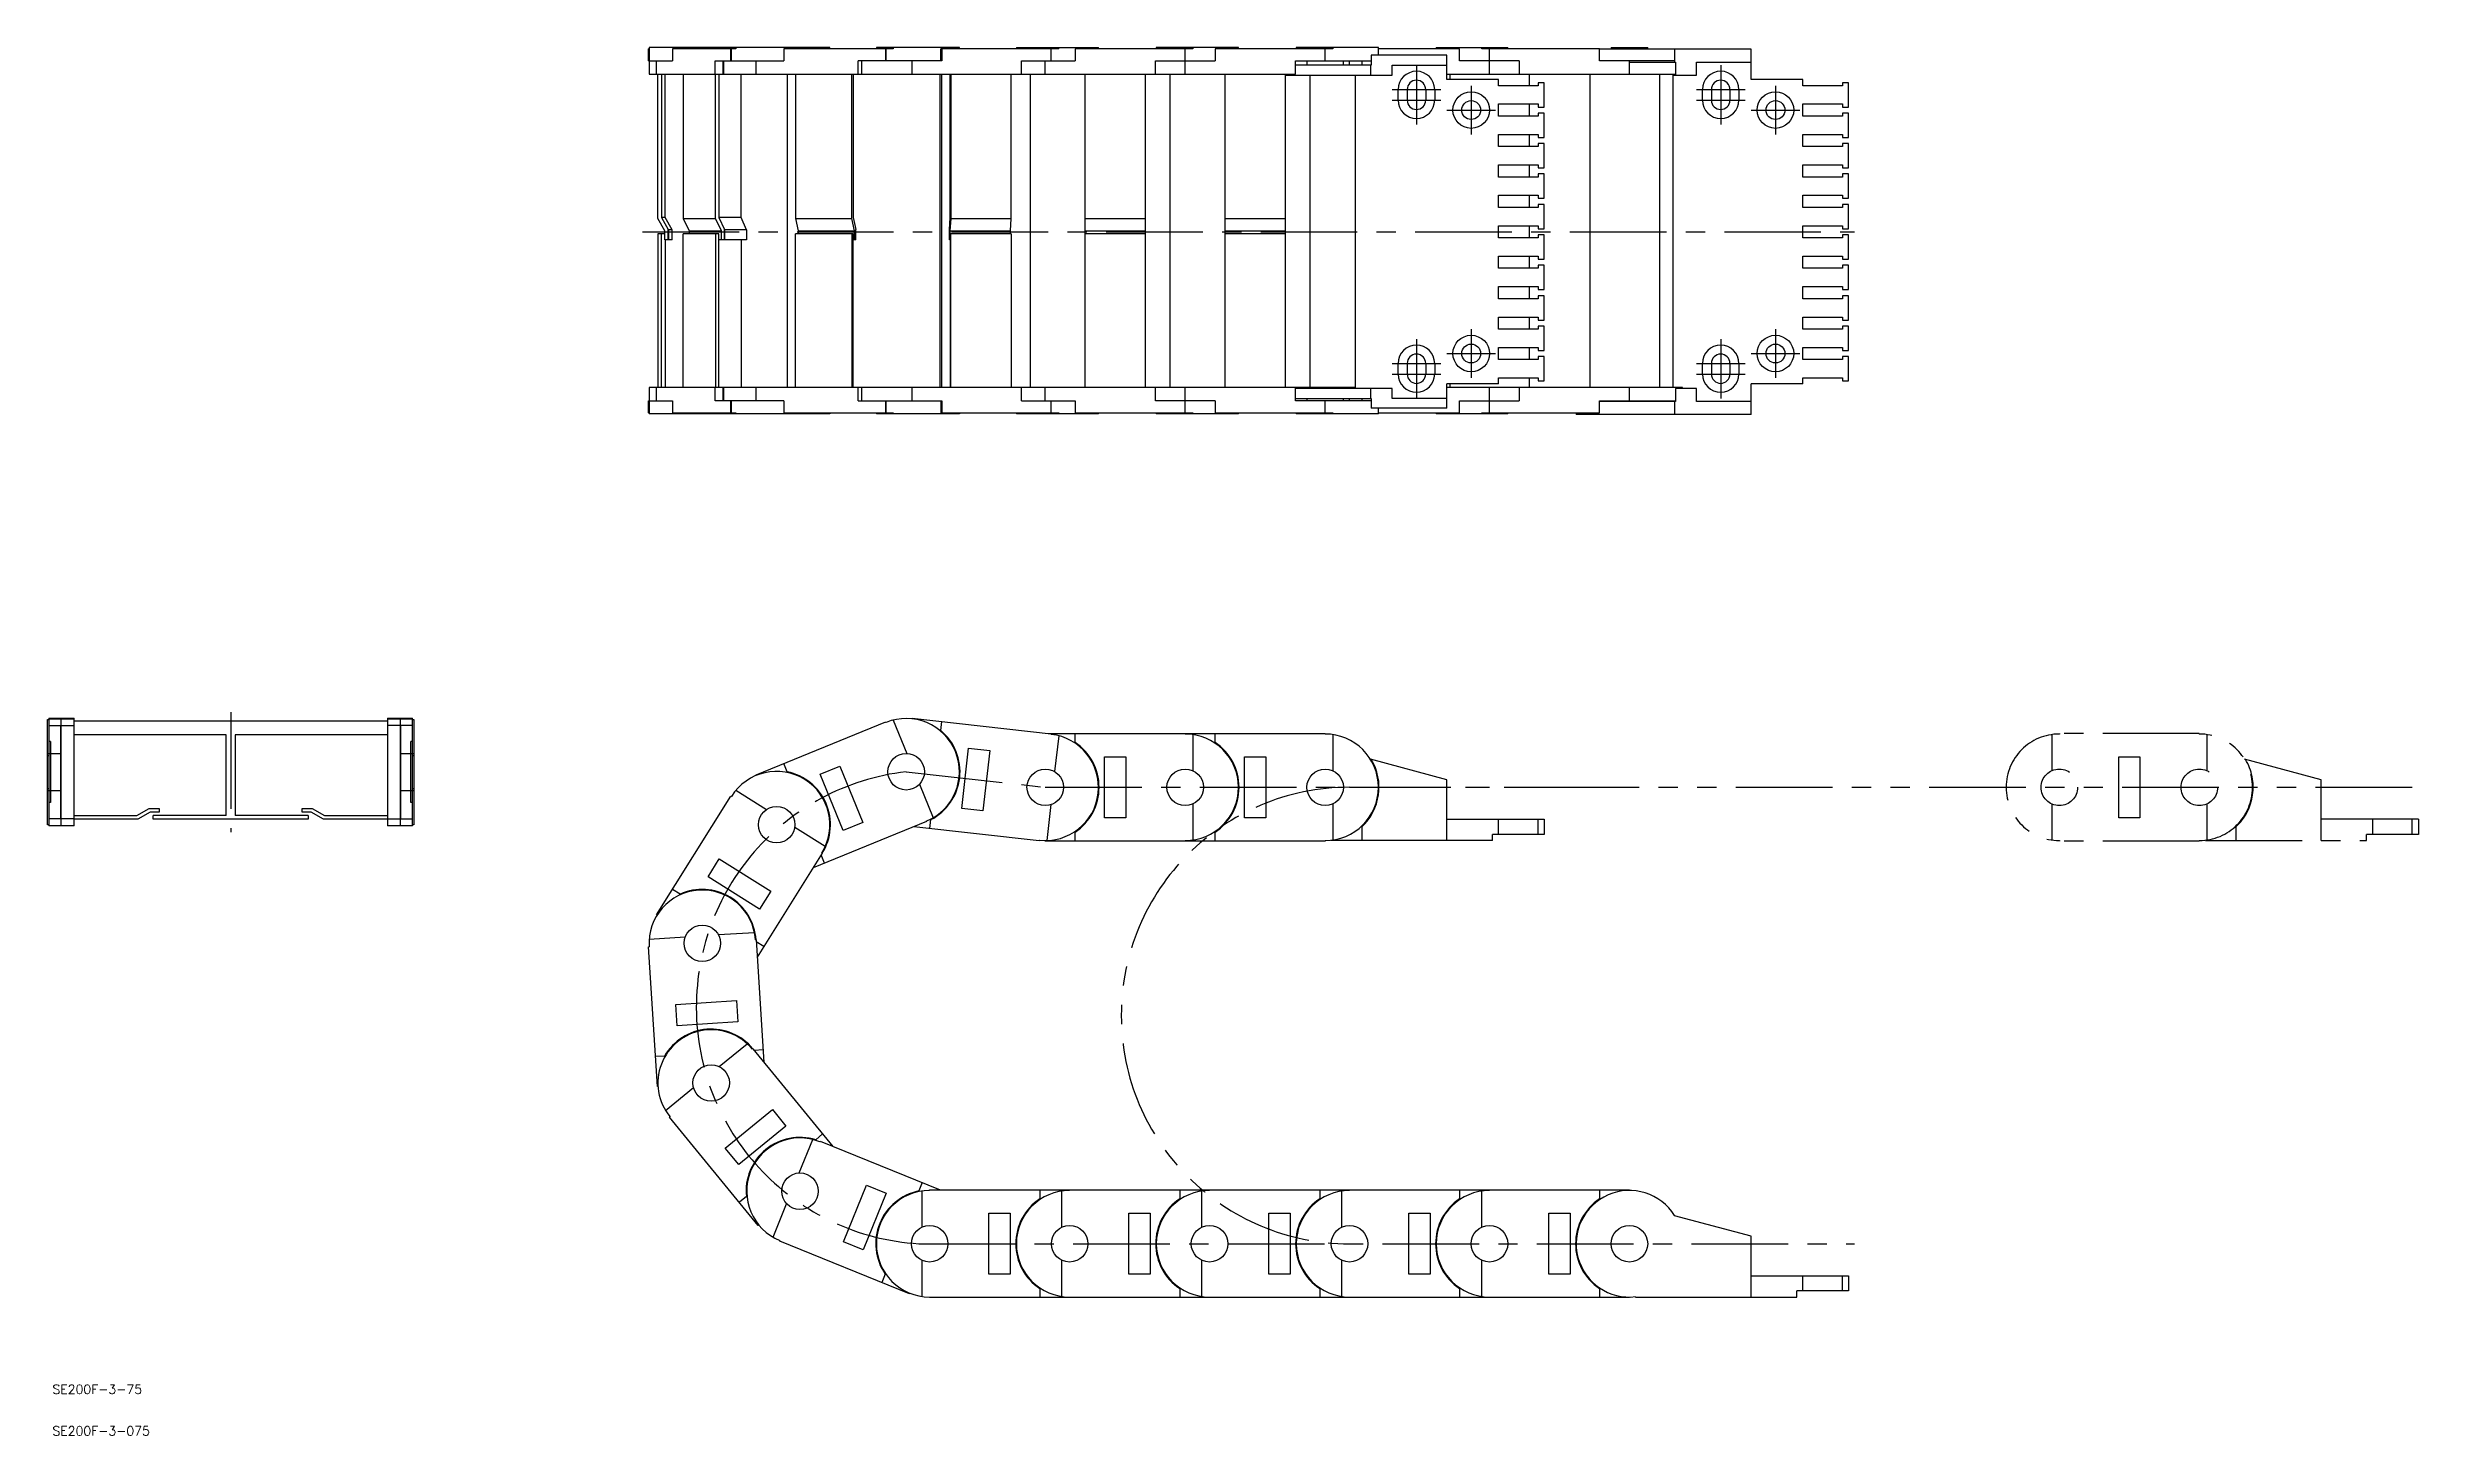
# Model space of a CAD drawing. Extents: x -198 to 584, y -336 to 120.
import ezdxf

# ---------------------------------------------------------------- set-up
doc = ezdxf.new("R2010")
doc.units = 0
doc.linetypes.add('CENTER', pattern=[50.8, 31.75, -6.35, 6.35, -6.35])
doc.linetypes.add('PHANTOM', pattern=[63.5, 31.75, -6.35, 6.35, -6.35, 6.35, -6.35])
doc.layers.get('0').update_dxf_attribs({"linetype": 'CONTINUOUS'})
doc.layers.add('CENTER', color=1, linetype='CONTINUOUS')
doc.styles.get("Standard").update_dxf_attribs({"font": 'txt.shx', "height": 3, "bigfont": 'bigfont.shx'})

# ---------------------------------------------------------------- blocks, each defined once
blk = doc.blocks.new('*U2')
at = {"color": 7, "linetype": 'CONTINUOUS'}
blk.add_text('SE200F-3-075', height=3, dxfattribs=at).set_placement((-195.91, -335.69))
blk = doc.blocks.new('*U3')
at = {"color": 7, "linetype": 'CONTINUOUS'}
blk.add_text('SE200F-3-75', height=3, dxfattribs=at).set_placement((-195.91, -322.02))

msp = doc.modelspace()

# ---------------------------------------------------------------- linework, layer by layer
at = {"color": 7, "linetype": 'CONTINUOUS'}
for p, q in [((0, 116.05), (0, 120)), ((0.22, 120), (0, 120)), ((0.16, 120), (0.16, 111.7)), ((59.59, 120.4), (0.22, 120.4)), ((0.22, 120.4), (0.22, 120)), ((28.74, 120), (7.87, 120)), ((7.87, 120), (7.87, 116.05)), ((27.09, 116.05), (27.09, 120)), ((27.26, 116.05), (27.26, 120)), ((28.74, 120.4), (28.74, 120)), ((80.45, 120), (44.47, 120)), ((44.47, 120), (44.47, 116.05)), ((59.59, 120), (59.59, 120.4)), ((102.18, 120.4), (74.89, 120.4)), ((74.89, 120.4), (74.89, 120)), ((77.99, 116.05), (77.99, 120)), ((78.06, 116.05), (78.06, 120)), ((78.68, 120.4), (78.68, 120)), ((80.45, 120.4), (80.45, 120)), ((96.06, 116.05), (96.06, 120)), ((134.8, 120), (96.06, 120)), ((96.38, 120), (96.38, 116.05)), ((102.18, 120), (102.18, 120.4)), ((120.89, 120.4), (120.89, 120)), ((120.89, 120.4), (147.89, 120.4)), ((124.39, 120.4), (124.39, 120)), ((132.36, 116.05), (132.36, 120)), ((133.48, 120.4), (133.48, 120)), ((134.8, 120), (134.8, 120.4)), ((140.19, 120), (140.19, 116.05)), ((178.89, 120), (140.19, 120)), ((147.89, 120), (147.89, 120.4)), ((193.89, 120.4), (166.89, 120.4)), ((166.89, 120.4), (166.89, 120)), ((170.39, 120.4), (170.39, 120)), ((176.39, 111.7), (176.39, 120)), ((178.89, 120.4), (178.89, 120)), ((224.89, 120), (186.19, 120)), ((186.19, 120), (186.19, 116.05)), ((193.89, 120), (193.89, 120.4)), ((239.89, 120.4), (212.89, 120.4)), ((212.89, 120.4), (212.89, 120)), ((222.39, 116.05), (222.39, 120)), ((224.89, 120.4), (224.89, 120)), ((262.39, 117.85), (237.54, 117.85)), ((237.54, 117.85), (237.54, 114.6)), ((239.89, 117.85), (239.89, 120.4)), ((266.59, 120), (239.89, 120)), ((258.89, 120.4), (282.39, 120.4)), ((258.89, 120.4), (258.89, 120)), ((262.39, 109.85), (262.39, 117.85)), ((266.59, 116.05), (266.59, 120)), ((273.89, 120), (273.89, 120.4)), ((312.59, 120), (273.89, 120)), ((276.39, 111.7), (276.39, 120)), ((282.39, 120), (282.39, 120.4)), ((312.59, 116.05), (312.59, 120)), ((362.39, 119.85), (312.59, 119.85)), ((316.39, 120.4), (328.39, 120.4)), ((316.39, 120.4), (316.39, 119.85)), ((328.39, 119.85), (328.39, 120.4)), ((337.26, 119.85), (337.26, 115.6)), ((362.39, 109.85), (362.39, 119.85)), ((0, 116.05), (7.87, 116.05)), ((0.16, 111.7), (212.59, 111.7)), ((2.67, 111.7), (2.67, 116.05)), ((3.02, 64.2), (3.02, 111.7)), ((4.22, 111.7), (4.22, 64.52)), ((5.49, 64.52), (5.49, 111.7)), ((11.43, 111.7), (11.43, 64.2)), ((21.89, 111.7), (21.89, 116.05)), ((21.89, 116.05), (44.47, 116.05)), ((22.05, 64.2), (22.05, 111.7)), ((23.07, 111.7), (23.07, 64.52)), ((24.4, 116.05), (24.4, 111.7)), ((24.59, 116.05), (24.59, 111.7)), ((30.46, 64.52), (30.46, 111.7)), ((35.4, 111.7), (35.4, 116.05)), ((45.53, 111.7), (45.53, 8.7)), ((48.27, 111.7), (48.27, 64.2)), ((66.78, 64.2), (66.78, 111.7)), ((67.24, 111.7), (67.24, 64.52)), ((68.92, 111.7), (68.92, 116.05)), ((96.38, 116.05), (68.92, 116.05)), ((70.03, 116.05), (70.03, 111.7)), ((86.62, 111.7), (86.62, 116.05)), ((86.64, 111.7), (86.64, 116.05)), ((95.74, 111.7), (95.74, 8.7)), ((96.24, 111.7), (96.24, 8.7)), ((99.19, 64.52), (99.19, 111.7)), ((99.32, 111.7), (99.32, 64.2)), ((119.2, 64.2), (119.2, 111.7)), ((122.62, 111.7), (122.62, 116.05)), ((122.62, 116.05), (140.19, 116.05)), ((125.39, 111.7), (125.39, 8.7)), ((130.39, 111.7), (130.39, 116.05)), ((143.39, 111.7), (143.39, 8.7)), ((163.39, 8.7), (163.39, 111.7)), ((166.59, 111.7), (166.59, 116.05)), ((166.59, 116.05), (186.19, 116.05)), ((171.39, 111.7), (171.39, 8.7)), ((189.39, 111.7), (189.39, 8.7)), ((209.39, 8.7), (209.39, 111.7)), ((209.39, 111.35), (244.39, 111.35)), ((212.59, 116.05), (237.54, 116.05)), ((212.59, 111.7), (212.59, 116.05)), ((237.54, 114.6), (212.59, 114.6)), ((216.39, 116.05), (216.39, 114.6)), ((217.39, 111.35), (217.39, 8.7)), ((228.39, 114.6), (228.39, 116.05)), ((230.39, 114.6), (230.39, 116.05)), ((232.39, 8.35), (232.39, 111.35)), ((234.39, 116.05), (234.39, 114.6)), ((237.26, 114.6), (237.26, 111.35)), ((244.39, 114.6), (262.39, 114.6)), ((244.39, 111.35), (244.39, 114.6)), ((262.39, 111.7), (337.54, 111.7)), ((279.39, 109.85), (262.39, 109.85)), ((263.39, 111.7), (263.39, 109.85)), ((286.19, 116.05), (266.59, 116.05)), ((279.39, 107.85), (279.39, 109.85)), ((286.19, 116.05), (286.19, 111.7)), ((289.39, 111.7), (289.39, 107.85)), ((309.39, 111.7), (309.39, 8.7)), ((337.26, 116.05), (312.59, 116.05)), ((322.39, 111.7), (322.39, 116.05)), ((322.39, 115.6), (337.54, 115.6)), ((332.39, 8.7), (332.39, 111.7)), ((336.64, 111.35), (336.64, 8.7)), ((336.64, 111.35), (344.39, 111.35)), ((337.54, 115.6), (337.54, 111.35)), ((344.39, 115.6), (362.39, 115.6)), ((344.39, 111.35), (344.39, 115.6)), ((379.39, 109.85), (362.39, 109.85)), ((379.39, 107.85), (379.39, 109.85)), ((246.39, 103.1), (246.39, 106.6)), ((249.34, 106.6), (249.34, 103.1)), ((255.44, 106.6), (255.44, 103.1)), ((258.39, 106.6), (258.39, 103.1)), ((292.39, 107.85), (279.39, 107.85)), ((279.39, 101.85), (292.39, 101.85)), ((279.39, 97.85), (279.39, 101.85)), ((289.39, 101.85), (289.39, 97.85)), ((294.39, 108.85), (292.39, 108.85)), ((292.39, 108.85), (292.39, 107.85)), ((292.39, 101.85), (292.39, 100.85)), ((294.39, 100.85), (294.39, 108.85)), ((346.39, 103.1), (346.39, 106.6)), ((349.34, 106.6), (349.34, 103.1)), ((355.44, 106.6), (355.44, 103.1)), ((358.39, 106.6), (358.39, 103.1)), ((392.39, 107.85), (379.39, 107.85)), ((379.39, 101.85), (392.39, 101.85)), ((379.39, 97.85), (379.39, 101.85)), ((394.39, 108.85), (392.39, 108.85)), ((392.39, 108.85), (392.39, 107.85)), ((392.39, 101.85), (392.39, 100.85)), ((394.39, 100.85), (394.39, 108.85)), ((292.39, 97.85), (279.39, 97.85)), ((292.39, 100.85), (294.39, 100.85)), ((294.39, 98.85), (292.39, 98.85)), ((292.39, 98.85), (292.39, 97.85)), ((294.39, 90.85), (294.39, 98.85)), ((392.39, 97.85), (379.39, 97.85)), ((392.39, 100.85), (394.39, 100.85)), ((394.39, 98.85), (392.39, 98.85)), ((392.39, 98.85), (392.39, 97.85)), ((394.39, 90.85), (394.39, 98.85)), ((279.39, 91.85), (292.39, 91.85)), ((279.39, 87.85), (279.39, 91.85)), ((292.39, 87.85), (279.39, 87.85)), ((289.39, 91.85), (289.39, 87.85)), ((292.39, 91.85), (292.39, 90.85)), ((292.39, 90.85), (294.39, 90.85)), ((292.39, 88.85), (292.39, 87.85)), ((294.39, 88.85), (292.39, 88.85)), ((294.39, 80.85), (294.39, 88.85)), ((379.39, 91.85), (392.39, 91.85)), ((379.39, 87.85), (379.39, 91.85)), ((392.39, 87.85), (379.39, 87.85)), ((392.39, 91.85), (392.39, 90.85)), ((392.39, 90.85), (394.39, 90.85)), ((392.39, 88.85), (392.39, 87.85)), ((394.39, 88.85), (392.39, 88.85)), ((394.39, 80.85), (394.39, 88.85)), ((279.39, 77.85), (279.39, 81.85)), ((279.39, 81.85), (292.39, 81.85)), ((289.39, 81.85), (289.39, 77.85)), ((292.39, 81.85), (292.39, 80.85)), ((292.39, 80.85), (294.39, 80.85)), ((294.39, 78.85), (292.39, 78.85)), ((292.39, 78.85), (292.39, 77.85)), ((294.39, 70.85), (294.39, 78.85)), ((379.39, 81.85), (392.39, 81.85)), ((379.39, 77.85), (379.39, 81.85)), ((392.39, 81.85), (392.39, 80.85)), ((392.39, 80.85), (394.39, 80.85)), ((394.39, 78.85), (392.39, 78.85)), ((392.39, 78.85), (392.39, 77.85)), ((394.39, 70.85), (394.39, 78.85)), ((292.39, 77.85), (279.39, 77.85)), ((279.39, 71.85), (292.39, 71.85)), ((279.39, 67.85), (279.39, 71.85)), ((289.39, 71.85), (289.39, 67.85)), ((292.39, 71.85), (292.39, 70.85)), ((292.39, 70.85), (294.39, 70.85)), ((392.39, 77.85), (379.39, 77.85)), ((379.39, 71.85), (392.39, 71.85)), ((379.39, 67.85), (379.39, 71.85)), ((392.39, 71.85), (392.39, 70.85)), ((392.39, 70.85), (394.39, 70.85)), ((5.33, 60.2), (3.02, 64.2)), ((5.49, 64.52), (4.22, 64.52)), ((4.22, 64.52), (6.5, 60.56)), ((7.79, 60.52), (5.49, 64.52)), ((11.43, 64.2), (13.39, 60.2)), ((11.43, 64.2), (22.05, 64.2)), ((24.01, 60.2), (22.05, 64.2)), ((30.46, 64.52), (23.07, 64.52)), ((23.07, 64.52), (25.01, 60.56)), ((32.24, 60.52), (30.46, 64.52)), ((48.27, 64.2), (66.78, 64.2)), ((48.27, 64.2), (49.14, 60.2)), ((67.66, 60.2), (66.78, 64.2)), ((67.24, 64.52), (68.1, 60.56)), ((98.93, 60.52), (99.19, 64.52)), ((99.32, 64.2), (99.06, 60.2)), ((99.32, 64.2), (119.2, 64.2)), ((118.94, 60.2), (119.2, 64.2)), ((143.39, 64.2), (163.39, 64.2)), ((189.39, 64.2), (209.39, 64.2)), ((292.39, 67.85), (279.39, 67.85)), ((294.39, 68.85), (292.39, 68.85)), ((292.39, 68.85), (292.39, 67.85)), ((294.39, 60.85), (294.39, 68.85)), ((392.39, 67.85), (379.39, 67.85)), ((394.39, 68.85), (392.39, 68.85)), ((392.39, 68.85), (392.39, 67.85)), ((394.39, 60.85), (394.39, 68.85)), ((3.02, 59.2), (3.02, 8.7)), ((5.33, 59.2), (3.02, 59.2)), ((4.22, 8.7), (4.22, 59.2)), ((5.33, 57.2), (5.33, 60.2)), ((7.79, 57.2), (5.33, 57.2)), ((5.49, 57.2), (5.49, 8.7)), ((6.5, 57.2), (6.5, 60.56)), ((6.5, 60.56), (6.53, 60.52)), ((6.53, 60.52), (6.53, 57.2)), ((7.79, 60.52), (6.53, 60.52)), ((7.79, 57.2), (7.79, 60.52)), ((11.43, 8.7), (11.43, 59.2)), ((23.07, 59.2), (11.43, 59.2)), ((13.39, 60.2), (13.39, 59.2)), ((13.39, 60.2), (24.01, 60.2)), ((22.05, 59.2), (22.05, 8.7)), ((23.07, 8.7), (23.07, 59.2)), ((32.24, 57.2), (23.07, 57.2)), ((24.01, 57.2), (24.01, 60.2)), ((25.01, 57.2), (25.01, 60.56)), ((25.02, 60.52), (25.02, 57.2)), ((32.24, 60.52), (25.02, 60.52)), ((30.46, 57.2), (30.46, 8.7)), ((32.24, 60.52), (32.24, 57.2)), ((48.27, 8.7), (48.27, 59.2)), ((67.24, 59.2), (48.27, 59.2)), ((49.14, 60.2), (49.14, 59.2)), ((49.14, 60.2), (67.66, 60.2)), ((66.78, 59.2), (66.78, 8.7)), ((67.24, 8.7), (67.24, 59.2)), ((68.1, 57.2), (67.24, 57.2)), ((67.66, 57.2), (67.66, 60.2)), ((68.1, 57.2), (68.1, 60.56)), ((98.93, 57.2), (98.93, 60.52)), ((99.19, 57.2), (98.93, 57.2)), ((99.06, 60.2), (99.06, 57.2)), ((99.06, 60.2), (118.94, 60.2)), ((99.19, 59.2), (99.19, 8.7)), ((119.2, 59.2), (99.19, 59.2)), ((99.32, 8.7), (99.32, 59.2)), ((118.94, 59.2), (118.94, 60.2)), ((119.2, 59.2), (119.2, 8.7)), ((143.39, 60.2), (163.39, 60.2)), ((163.39, 59.2), (143.39, 59.2)), ((189.39, 60.2), (209.39, 60.2)), ((209.39, 59.2), (189.39, 59.2)), ((279.39, 57.85), (279.39, 61.85)), ((279.39, 61.85), (292.39, 61.85)), ((292.39, 57.85), (279.39, 57.85)), ((289.39, 61.85), (289.39, 57.85)), ((292.39, 61.85), (292.39, 60.85)), ((292.39, 60.85), (294.39, 60.85)), ((294.39, 58.85), (292.39, 58.85)), ((292.39, 58.85), (292.39, 57.85)), ((294.39, 50.85), (294.39, 58.85)), ((379.39, 57.85), (379.39, 61.85)), ((379.39, 61.85), (392.39, 61.85)), ((392.39, 57.85), (379.39, 57.85)), ((392.39, 61.85), (392.39, 60.85)), ((392.39, 60.85), (394.39, 60.85)), ((394.39, 58.85), (392.39, 58.85)), ((392.39, 58.85), (392.39, 57.85)), ((394.39, 50.85), (394.39, 58.85)), ((279.39, 51.85), (292.39, 51.85)), ((279.39, 47.85), (279.39, 51.85)), ((292.39, 47.85), (279.39, 47.85)), ((289.39, 51.85), (289.39, 47.85)), ((292.39, 51.85), (292.39, 50.85)), ((292.39, 50.85), (294.39, 50.85)), ((292.39, 48.85), (292.39, 47.85)), ((294.39, 48.85), (292.39, 48.85)), ((294.39, 40.85), (294.39, 48.85)), ((379.39, 51.85), (392.39, 51.85)), ((379.39, 47.85), (379.39, 51.85)), ((392.39, 47.85), (379.39, 47.85)), ((392.39, 51.85), (392.39, 50.85)), ((392.39, 50.85), (394.39, 50.85)), ((392.39, 48.85), (392.39, 47.85)), ((394.39, 48.85), (392.39, 48.85)), ((394.39, 40.85), (394.39, 48.85)), ((279.39, 37.85), (279.39, 41.85)), ((279.39, 41.85), (292.39, 41.85)), ((289.39, 41.85), (289.39, 37.85)), ((292.39, 41.85), (292.39, 40.85)), ((292.39, 40.85), (294.39, 40.85)), ((379.39, 41.85), (392.39, 41.85)), ((379.39, 37.85), (379.39, 41.85)), ((392.39, 41.85), (392.39, 40.85)), ((392.39, 40.85), (394.39, 40.85)), ((292.39, 37.85), (279.39, 37.85)), ((279.39, 31.85), (292.39, 31.85)), ((279.39, 27.85), (279.39, 31.85)), ((289.39, 31.85), (289.39, 27.85)), ((294.39, 38.85), (292.39, 38.85)), ((292.39, 38.85), (292.39, 37.85)), ((292.39, 31.85), (292.39, 30.85)), ((294.39, 30.85), (294.39, 38.85)), ((392.39, 37.85), (379.39, 37.85)), ((379.39, 31.85), (392.39, 31.85)), ((379.39, 27.85), (379.39, 31.85)), ((394.39, 38.85), (392.39, 38.85)), ((392.39, 38.85), (392.39, 37.85)), ((392.39, 31.85), (392.39, 30.85)), ((394.39, 30.85), (394.39, 38.85)), ((292.39, 27.85), (279.39, 27.85)), ((292.39, 30.85), (294.39, 30.85)), ((294.39, 28.85), (292.39, 28.85)), ((292.39, 28.85), (292.39, 27.85)), ((294.39, 20.85), (294.39, 28.85)), ((392.39, 27.85), (379.39, 27.85)), ((392.39, 30.85), (394.39, 30.85)), ((394.39, 28.85), (392.39, 28.85)), ((392.39, 28.85), (392.39, 27.85)), ((394.39, 20.85), (394.39, 28.85)), ((246.39, 13.1), (246.39, 16.6)), ((249.34, 16.6), (249.34, 13.1)), ((255.44, 16.6), (255.44, 13.1)), ((258.39, 16.6), (258.39, 13.1)), ((279.39, 21.85), (292.39, 21.85)), ((279.39, 17.85), (279.39, 21.85)), ((292.39, 17.85), (279.39, 17.85)), ((289.39, 21.85), (289.39, 17.85)), ((292.39, 21.85), (292.39, 20.85)), ((292.39, 20.85), (294.39, 20.85)), ((294.39, 18.85), (292.39, 18.85)), ((292.39, 18.85), (292.39, 17.85)), ((294.39, 10.85), (294.39, 18.85)), ((346.39, 13.1), (346.39, 16.6)), ((349.34, 16.6), (349.34, 13.1)), ((355.44, 16.6), (355.44, 13.1)), ((358.39, 16.6), (358.39, 13.1)), ((379.39, 21.85), (392.39, 21.85)), ((379.39, 17.85), (379.39, 21.85)), ((392.39, 17.85), (379.39, 17.85)), ((392.39, 21.85), (392.39, 20.85)), ((392.39, 20.85), (394.39, 20.85)), ((394.39, 18.85), (392.39, 18.85)), ((392.39, 18.85), (392.39, 17.85)), ((394.39, 10.85), (394.39, 18.85)), ((0.16, 8.7), (0.16, 0.4)), ((232.39, 8.7), (0.16, 8.7)), ((2.67, 4.35), (2.67, 8.7)), ((21.89, 4.35), (21.89, 8.7)), ((24.4, 8.7), (24.4, 4.36)), ((24.59, 8.7), (24.59, 4.35)), ((35.4, 4.35), (35.4, 8.7)), ((68.92, 4.35), (68.92, 8.7)), ((70.03, 8.7), (70.03, 4.36)), ((86.62, 4.35), (86.62, 8.7)), ((86.64, 4.35), (86.64, 8.7)), ((122.62, 4.35), (122.62, 8.7)), ((130.39, 4.35), (130.39, 8.7)), ((166.59, 4.35), (166.59, 8.7)), ((176.39, 0.4), (176.39, 8.7)), ((212.59, 4.35), (212.59, 8.7)), ((244.39, 8.35), (212.59, 8.35)), ((230.39, 8.35), (230.39, 8.7)), ((237.26, 8.35), (237.26, 5.1)), ((244.39, 5.1), (244.39, 8.35)), ((279.39, 9.85), (262.39, 9.85)), ((262.39, 1.85), (262.39, 9.85)), ((339.89, 8.7), (262.39, 8.7)), ((263.39, 9.85), (263.39, 8.7)), ((276.39, 0.4), (276.39, 8.7)), ((279.39, 11.85), (292.39, 11.85)), ((279.39, 9.85), (279.39, 11.85)), ((286.19, 8.7), (286.19, 4.35)), ((289.39, 11.85), (289.39, 8.7)), ((292.39, 11.85), (292.39, 10.85)), ((292.39, 10.85), (294.39, 10.85)), ((322.39, 4.35), (322.39, 8.7)), ((337.54, 8.35), (337.54, 4.1)), ((344.39, 8.35), (337.54, 8.35)), ((339.89, 8.35), (339.89, 8.7)), ((344.39, 4.1), (344.39, 8.35)), ((362.39, -0.15), (362.39, 9.85)), ((379.39, 9.85), (362.39, 9.85)), ((379.39, 11.85), (392.39, 11.85)), ((379.39, 9.85), (379.39, 11.85)), ((392.39, 11.85), (392.39, 10.85)), ((392.39, 10.85), (394.39, 10.85)), ((0, 0.4), (0, 4.35)), ((0, 4.35), (7.87, 4.35)), ((0, 0.4), (0.22, 0.4)), ((0.22, 0.4), (0.22, 0)), ((59.59, 0), (0.22, 0)), ((7.87, 4.35), (7.87, 0.4)), ((7.87, 0.4), (28.74, 0.4)), ((44.47, 4.35), (21.89, 4.35)), ((27.09, 0.4), (27.09, 4.35)), ((27.26, 0.4), (27.26, 4.35)), ((28.74, 0.4), (28.74, 0)), ((44.47, 4.35), (44.47, 0.4)), ((44.47, 0.4), (80.45, 0.4)), ((59.59, 0.4), (59.59, 0)), ((68.92, 4.35), (96.38, 4.35)), ((74.89, 0.4), (74.89, 0)), ((102.18, 0), (74.89, 0)), ((77.99, 0.4), (77.99, 4.35)), ((78.06, 0.4), (78.06, 4.35)), ((78.68, 0.4), (78.68, 0)), ((80.45, 0.4), (80.45, 0)), ((96.06, 4.35), (96.06, 0.4)), ((96.06, 0.4), (134.8, 0.4)), ((96.38, 4.35), (96.38, 0.4)), ((102.18, 0.4), (102.18, 0)), ((120.89, 0.4), (120.89, 0)), ((147.89, 0), (120.89, 0)), ((122.62, 4.35), (140.19, 4.35)), ((124.39, 0.4), (124.39, 0)), ((132.36, 0.4), (132.36, 4.35)), ((134.8, 0.4), (134.8, 0)), ((140.19, 4.35), (140.19, 0.4)), ((140.19, 0.4), (178.89, 0.4)), ((147.89, 0), (147.89, 0.4)), ((186.19, 4.35), (166.59, 4.35)), ((166.89, 0.4), (166.89, 0)), ((193.89, 0), (166.89, 0)), ((170.39, 0.4), (170.39, 0)), ((178.89, 0.4), (178.89, 0)), ((186.19, 4.35), (186.19, 0.4)), ((186.19, 0.4), (224.89, 0.4)), ((193.89, 0), (193.89, 0.4)), ((212.59, 5.1), (237.54, 5.1)), ((237.54, 4.35), (212.59, 4.35)), ((212.89, 0.4), (212.89, 0)), ((239.89, 0), (212.89, 0)), ((216.39, 5.1), (216.39, 4.35)), ((222.39, 0.4), (222.39, 4.35)), ((224.89, 0.4), (224.89, 0)), ((228.39, 4.35), (228.39, 5.1)), ((230.39, 4.35), (230.39, 5.1)), ((234.39, 5.1), (234.39, 4.36)), ((237.54, 5.1), (237.54, 1.85)), ((262.39, 1.85), (237.54, 1.85)), ((239.89, 0), (239.89, 1.85)), ((239.89, 0.4), (266.59, 0.4)), ((262.39, 5.1), (244.39, 5.1)), ((258.89, 0.4), (258.89, 0)), ((282.39, 0), (258.89, 0)), ((266.59, 0.4), (266.59, 4.35)), ((266.59, 4.35), (286.19, 4.35)), ((273.89, 0.4), (312.59, 0.4)), ((273.89, 0), (273.89, 0.4)), ((282.39, 0), (282.39, 0.4)), ((304.89, 0.4), (304.89, -0.15)), ((312.59, 4.35), (337.54, 4.35)), ((312.59, 0.4), (312.59, 4.35)), ((337.54, 4.1), (312.59, 4.1)), ((316.39, 4.35), (316.39, 4.1)), ((328.39, 4.1), (328.39, 4.35)), ((332.39, 4.1), (332.39, 4.35)), ((337.26, 4.1), (337.26, -0.15)), ((362.39, 4.1), (344.39, 4.1)), ((362.39, -0.15), (304.89, -0.15)), ((-197.53, -135.02), (-197.53, -100.38)), ((-197.53, -100.38), (-197.13, -100.38)), ((-197.13, -100), (-188.83, -100)), ((-197.13, -100), (-197.13, -135.4)), ((-197.13, -100.2), (-188.83, -100.2)), ((-193.18, -100), (-193.18, -135.4)), ((-188.83, -135.4), (-188.83, -100)), ((-85.83, -101), (-188.83, -101)), ((-85.83, -100), (-85.83, -135.4)), ((-85.83, -100), (-77.53, -100)), ((-85.83, -100.2), (-77.53, -100.2)), ((-81.48, -135.4), (-81.48, -100)), ((-77.53, -135.4), (-77.53, -100)), ((-77.53, -100.38), (-77.13, -100.38)), ((-77.13, -100.38), (-77.13, -135.02)), ((35.4, -118.59), (77.99, -101.2)), ((77.99, -101.2), (78.06, -101.39)), ((80.45, -100.61), (84.93, -111.6)), ((86.62, -100.2), (86.64, -100)), ((86.64, -100), (132.36, -105.11)), ((96.06, -104.03), (96.38, -101.09)), ((-197.13, -102.34), (-188.83, -102.34)), ((-196.53, -107.7), (-197.13, -107.7)), ((-196.53, -107.7), (-196.53, -127.7)), ((-193.18, -133.06), (-193.18, -102.34)), ((-138.83, -105.5), (-188.83, -105.5)), ((-138.83, -132), (-138.83, -105.5)), ((-135.83, -105.5), (-135.83, -132)), ((-85.83, -105.5), (-135.83, -105.5)), ((-77.53, -102.34), (-85.83, -102.34)), ((-81.49, -102.34), (-81.49, -133.06)), ((-78.13, -127.7), (-78.13, -107.7)), ((-77.53, -107.7), (-78.13, -107.7)), ((131.38, -105), (222.39, -105)), ((132.36, -105.11), (132.34, -105.31)), ((134.8, -105.77), (133.48, -117.56)), ((140.19, -107.96), (140.19, -105)), ((176.39, -105), (176.39, -105.2)), ((178.89, -105.38), (178.89, -117.25)), ((186.19, -107.96), (186.19, -105)), ((222.39, -105), (222.39, -105.2)), ((224.89, -105.38), (224.89, -117.25)), ((-193.18, -111.7), (-197.53, -111.7)), ((-197.53, -112.25), (-197.13, -112.25)), ((-193.18, -111.59), (-193.18, -111.59)), ((-81.49, -111.59), (-81.48, -111.59)), ((-77.13, -111.7), (-81.48, -111.7)), ((-77.53, -112.25), (-77.13, -112.25)), ((45.59, -117.63), (44.47, -114.89)), ((56.36, -118.35), (62.85, -115.7)), ((62.85, -115.7), (70.4, -134.22)), ((102.95, -129.69), (105.17, -109.82)), ((105.17, -109.82), (112.13, -110.6)), ((112.13, -110.6), (109.9, -130.47)), ((149.89, -132.7), (149.89, -112.7)), ((149.89, -112.7), (156.89, -112.7)), ((156.89, -112.7), (156.89, -132.7)), ((195.89, -112.7), (202.89, -112.7)), ((195.89, -132.7), (195.89, -112.7)), ((202.89, -112.7), (202.89, -132.7)), ((262.39, -120.2), (237.26, -113.47)), ((-197.13, -123.15), (-197.53, -123.15)), ((-197.53, -123.7), (-193.18, -123.7)), ((-193.18, -123.81), (-193.18, -123.81)), ((-81.48, -123.81), (-81.49, -123.81)), ((-81.48, -123.7), (-77.13, -123.7)), ((-77.13, -123.15), (-77.53, -123.15)), ((28.74, -123.66), (38.8, -129.96)), ((35.48, -118.78), (35.4, -118.59)), ((63.92, -136.87), (56.36, -118.35)), ((89.05, -121.7), (93.54, -132.68)), ((262.39, -140.2), (262.39, -120.2)), ((-196.53, -127.7), (-197.13, -127.7)), ((-188.83, -132), (-168.15, -132)), ((-168.15, -132), (-164.15, -129.69)), ((-163.83, -130.89), (-167.83, -133.2)), ((-164.15, -129.69), (-160.83, -129.69)), ((-160.83, -130.89), (-163.83, -130.89)), ((-138.83, -132), (-162.83, -132)), ((-162.83, -133.2), (-162.83, -132)), ((-160.83, -129.69), (-160.83, -130.89)), ((-111.83, -132), (-135.83, -132)), ((-113.83, -129.69), (-110.51, -129.69)), ((-113.83, -130.89), (-113.83, -129.69)), ((-110.83, -130.89), (-113.83, -130.89)), ((-111.83, -132), (-111.83, -133.2)), ((-106.83, -133.2), (-110.83, -130.89)), ((-110.51, -129.69), (-106.51, -132)), ((-106.51, -132), (-85.83, -132)), ((-77.53, -127.7), (-78.13, -127.7)), ((2.67, -164.56), (27.09, -125.58)), ((27.09, -125.58), (27.26, -125.68)), ((109.9, -130.47), (102.95, -129.69)), ((132.27, -128.4), (130.95, -140.19)), ((156.89, -132.7), (149.89, -132.7)), ((178.89, -128.16), (178.89, -140.02)), ((202.89, -132.7), (195.89, -132.7)), ((224.89, -128.16), (224.89, -140.02)), ((-197.13, -135.02), (-197.53, -135.02)), ((-188.83, -133.06), (-197.13, -133.06)), ((-197.13, -135.2), (-188.83, -135.2)), ((-188.83, -135.4), (-197.13, -135.4)), ((-167.83, -133.2), (-188.83, -133.2)), ((-111.83, -133.2), (-162.83, -133.2)), ((-85.83, -133.2), (-106.83, -133.2)), ((-85.83, -133.06), (-77.53, -133.06)), ((-85.83, -135.2), (-77.53, -135.2)), ((-77.53, -135.4), (-85.83, -135.4)), ((-77.13, -135.02), (-77.53, -135.02)), ((48.04, -135.76), (58.1, -142.06)), ((91.37, -133.98), (54.06, -149.21)), ((70.4, -134.22), (63.92, -136.87)), ((128.43, -140.29), (87.19, -135.68)), ((91.29, -133.79), (91.37, -133.98)), ((92.45, -136.27), (92.78, -133.33)), ((128.45, -140.09), (128.43, -140.29)), ((130.39, -140.4), (130.39, -140.2)), ((222.39, -140.4), (130.39, -140.4)), ((140.19, -140.4), (140.19, -137.44)), ((176.39, -140.2), (176.39, -140.4)), ((186.19, -140.4), (186.19, -137.44)), ((222.39, -140.2), (222.39, -140.4)), ((224.39, -140.2), (224.39, -140.09)), ((277.39, -140.2), (224.39, -140.2)), ((234.39, -135.71), (234.39, -140.2)), ((262.39, -133.2), (294.39, -133.2)), ((277.39, -140.2), (277.39, -138.2)), ((294.39, -138.2), (277.39, -138.2)), ((279.39, -138.2), (279.39, -133.2)), ((292.39, -138.2), (292.39, -133.2)), ((294.39, -133.2), (294.39, -138.2)), ((19.55, -152.12), (23.26, -146.19)), ((23.26, -146.19), (40.21, -156.81)), ((57.09, -144.38), (35.69, -178.52)), ((57.85, -147.66), (56.74, -144.93)), ((56.92, -144.27), (57.09, -144.38)), ((36.49, -162.74), (19.55, -152.12)), ((10.38, -157.83), (7.87, -156.25)), ((40.21, -156.81), (36.49, -162.74)), ((0.22, -172.56), (12.06, -171.81)), ((2.84, -164.66), (2.67, -164.56)), ((22.95, -171.11), (34.79, -170.36)), ((0, -175.08), (0.2, -175.07)), ((2.92, -220.99), (0, -175.08)), ((35.13, -172.84), (35.33, -172.83)), ((35.33, -172.83), (37.89, -213.05)), ((37.87, -175.05), (35.37, -173.49)), ((8.92, -194.05), (28.88, -192.78)), ((9.37, -201.04), (8.92, -194.05)), ((28.88, -192.78), (29.33, -199.77)), ((29.33, -199.77), (9.37, -201.04)), ((23.22, -214.47), (32.39, -206.95)), ((34.12, -208.77), (34.27, -208.64)), ((34.27, -208.64), (60.58, -240.72)), ((37.63, -208.96), (34.69, -209.15)), ((5.25, -211.02), (2.3, -211.21)), ((3.12, -220.98), (2.92, -220.99)), ((5.61, -228.91), (14.78, -221.39)), ((6.9, -231.09), (7.06, -230.96)), ((36.07, -266.65), (6.9, -231.09)), ((25.22, -241.28), (40.69, -228.6)), ((45.12, -234.01), (29.66, -246.69)), ((40.69, -228.6), (45.12, -234.01)), ((29.66, -246.69), (25.22, -241.28)), ((49.49, -249.44), (53.95, -238.44)), ((57.23, -236.63), (54.94, -238.5)), ((56.33, -239.21), (56.4, -239.02)), ((56.4, -239.02), (95.84, -255)), ((32.15, -257.2), (29.86, -259.08)), ((64.08, -272.02), (71.59, -253.48)), ((78.08, -256.11), (70.57, -274.65)), ((71.59, -253.48), (78.08, -256.11)), ((89.96, -252.62), (88.84, -255.36)), ((89.89, -267.25), (89.89, -255.38)), ((92.39, -255), (322.39, -255)), ((92.39, -255.2), (92.39, -255)), ((128.59, -255), (128.59, -257.96)), ((135.89, -267.25), (135.89, -255.38)), ((138.39, -255.2), (138.39, -255)), ((174.59, -255), (174.59, -257.96)), ((181.89, -267.25), (181.89, -255.38)), ((184.39, -255.2), (184.39, -255)), ((220.59, -255), (220.59, -257.96)), ((227.89, -267.25), (227.89, -255.38)), ((230.39, -255.2), (230.39, -255)), ((266.59, -255), (266.59, -257.96)), ((273.89, -267.25), (273.89, -255.38)), ((276.39, -255.2), (276.39, -255)), ((312.59, -255), (312.59, -257.96)), ((322.39, -255), (322.39, -255.2)), ((40.94, -270.54), (45.39, -259.55)), ((111.89, -282.7), (111.89, -262.7)), ((111.89, -262.7), (118.89, -262.7)), ((118.89, -262.7), (118.89, -282.7)), ((157.89, -282.7), (157.89, -262.7)), ((157.89, -262.7), (164.89, -262.7)), ((164.89, -262.7), (164.89, -282.7)), ((203.89, -282.7), (203.89, -262.7)), ((203.89, -262.7), (210.89, -262.7)), ((210.89, -262.7), (210.89, -282.7)), ((249.89, -282.7), (249.89, -262.7)), ((249.89, -262.7), (256.89, -262.7)), ((256.89, -262.7), (256.89, -282.7)), ((295.89, -282.7), (295.89, -262.7)), ((295.89, -262.7), (302.89, -262.7)), ((302.89, -262.7), (302.89, -282.7)), ((362.39, -270.2), (337.26, -263.47)), ((36.23, -266.53), (36.07, -266.65)), ((43.11, -271.83), (43.19, -271.65)), ((85.75, -289.11), (43.11, -271.83)), ((70.57, -274.65), (64.08, -272.02)), ((362.39, -290.2), (362.39, -270.2)), ((89.89, -290.02), (89.89, -278.16)), ((135.89, -290.02), (135.89, -278.16)), ((181.89, -290.02), (181.89, -278.16)), ((227.89, -290.02), (227.89, -278.16)), ((273.89, -290.02), (273.89, -278.16)), ((77.78, -282.68), (76.67, -285.43)), ((85.82, -288.92), (85.75, -289.11)), ((118.89, -282.7), (111.89, -282.7)), ((128.59, -287.44), (128.59, -290.4)), ((164.89, -282.7), (157.89, -282.7)), ((174.59, -287.44), (174.59, -290.4)), ((210.89, -282.7), (203.89, -282.7)), ((220.59, -287.44), (220.59, -290.4)), ((256.89, -282.7), (249.89, -282.7)), ((266.59, -287.44), (266.59, -290.4)), ((302.89, -282.7), (295.89, -282.7)), ((312.59, -287.44), (312.59, -290.4)), ((362.39, -283.2), (394.39, -283.2)), ((377.39, -290.2), (377.39, -288.2)), ((394.39, -288.2), (377.39, -288.2)), ((379.39, -288.2), (379.39, -283.2)), ((392.39, -288.2), (392.39, -283.2)), ((394.39, -283.2), (394.39, -288.2)), ((92.39, -290.4), (92.39, -290.2)), ((322.39, -290.4), (92.39, -290.4)), ((138.39, -290.4), (138.39, -290.2)), ((184.39, -290.4), (184.39, -290.2)), ((230.39, -290.4), (230.39, -290.2)), ((276.39, -290.4), (276.39, -290.2)), ((322.39, -290.2), (322.39, -290.4)), ((324.39, -290.09), (324.39, -290.2)), ((324.39, -290.2), (377.39, -290.2))]:
    msp.add_line(p, q, dxfattribs=at)
at = {"color": 3, "linetype": 'PHANTOM'}
for p, q in [((461.2, -105.38), (461.2, -117.25)), ((509.7, -105), (463.7, -105)), ((463.7, -105), (463.7, -105.2)), ((509.7, -105), (509.7, -105.2)), ((512.2, -105.38), (512.2, -117.25)), ((483.2, -132.7), (483.2, -112.7)), ((483.2, -112.7), (490.2, -112.7)), ((490.2, -112.7), (490.2, -132.7)), ((549.7, -120.2), (524.56, -113.47)), ((230.39, -122.7), (583.7, -122.7)), ((549.7, -140.2), (549.7, -120.2)), ((461.2, -128.16), (461.2, -140.02)), ((490.2, -132.7), (483.2, -132.7)), ((512.2, -128.16), (512.2, -140.02)), ((463.7, -140.2), (463.7, -140.4)), ((509.7, -140.4), (463.7, -140.4)), ((509.7, -140.2), (509.7, -140.4)), ((511.7, -140.2), (511.7, -140.09)), ((511.7, -140.2), (564.7, -140.2)), ((521.7, -135.71), (521.7, -140.2)), ((581.7, -133.2), (549.7, -133.2)), ((581.7, -138.2), (564.7, -138.2)), ((564.7, -140.2), (564.7, -138.2)), ((566.7, -138.2), (566.7, -133.2)), ((579.7, -138.2), (579.7, -133.2)), ((581.7, -133.2), (581.7, -138.2))]:
    msp.add_line(p, q, dxfattribs=at)
at = {"color": 7, "linetype": 'CONTINUOUS'}
for centre, radius in [((270.39, 99.85), 6), ((270.39, 99.85), 3.1), ((370.39, 99.85), 6), ((370.39, 99.85), 3.1), ((270.39, 19.85), 6), ((370.39, 19.85), 6), ((270.39, 19.85), 3.1), ((370.39, 19.85), 3.1), ((84.68, -117.59), 6), ((130.39, -122.7), 6), ((176.39, -122.7), 6), ((222.39, -122.7), 6), ((42.09, -134.98), 6), ((17.66, -173.96), 6), ((20.59, -219.86), 6), ((49.76, -255.43), 6), ((92.39, -272.7), 6), ((138.39, -272.7), 6), ((184.39, -272.7), 6), ((230.39, -272.7), 6), ((276.39, -272.7), 6), ((322.39, -272.7), 6)]:
    msp.add_circle(centre, radius, dxfattribs=at)
at = {"color": 3, "linetype": 'PHANTOM'}
for centre in [(463.7, -122.7), (509.7, -122.7)]:
    msp.add_circle(centre, 6, dxfattribs=at)
at = {"color": 7, "linetype": 'CONTINUOUS'}
for centre, radius, start, end in [((252.39, 106.6), 6, 0, 180), ((252.39, 106.6), 3.05, 0, 180), ((352.39, 106.6), 6, 0, 180), ((352.39, 106.6), 3.05, 0, 180), ((252.39, 103.1), 6, 180, 0), ((252.39, 103.1), 3.05, 180, 0), ((352.39, 103.1), 6, 180, 0), ((352.39, 103.1), 3.05, 180, 0), ((252.39, 16.6), 6, 0, 180), ((252.39, 16.6), 3.05, 0, 180), ((352.39, 16.6), 6, 0, 180), ((352.39, 16.6), 3.05, 0, 180), ((252.39, 13.1), 6, 180, 0), ((252.39, 13.1), 3.05, 180, 0), ((352.39, 13.1), 6, 180, 0), ((352.39, 13.1), 3.05, 180, 0), ((84.68, -117.59), 17.5, 292.20876, 112.20876), ((84.68, -117.59), 17.7, 297.24065, 50.00202), ((130.39, -122.7), 17.5, 263.62133, 83.62133), ((130.39, -122.7), 17.7, 303.61932, 56.38068), ((176.39, -122.7), 17.5, 270, 90), ((176.39, -122.7), 17.7, 303.61932, 56.38068), ((222.39, -122.7), 17.5, 270, 90), ((222.39, -122.7), 17.7, 312.68491, 31.16456), ((42.09, -134.98), 17.5, 327.92568, 147.92568), ((42.09, -134.98), 17.7, 327.92568, 78.58944), ((17.66, -173.96), 17.5, 3.64261, 183.64261), ((17.66, -173.96), 17.7, 3.64261, 114.30637), ((20.59, -219.86), 17.5, 39.35953, 219.35954), ((20.59, -219.86), 17.7, 39.35953, 150.02329), ((49.76, -255.43), 17.7, 72.97885, 185.74022), ((49.76, -255.43), 17.5, 67.94696, 247.94696), ((92.39, -272.7), 17.7, 101.56628, 214.32765), ((92.39, -272.7), 17.5, 90, 270), ((138.39, -272.7), 17.5, 90, 270), ((184.39, -272.7), 17.5, 90, 270), ((230.39, -272.7), 17.5, 90, 270), ((276.39, -272.7), 17.5, 90, 270), ((322.39, -272.7), 17.5, 31.85084, 276.56243), ((138.39, -272.7), 17.7, 123.61932, 236.38068), ((184.39, -272.7), 17.7, 123.61932, 236.38068), ((230.39, -272.7), 17.7, 123.61932, 236.38068), ((276.39, -272.7), 17.7, 123.61932, 236.38068), ((322.39, -272.7), 17.7, 123.61932, 236.38068)]:
    msp.add_arc(centre, radius, start, end, dxfattribs=at)
at = {"color": 3, "linetype": 'PHANTOM'}
for centre, radius, start, end in [((463.7, -122.7), 17.5, 90, 270), ((509.7, -122.7), 17.5, 270, 90), ((509.7, -122.7), 17.7, 312.68491, 31.16456), ((230.39, -197.7), 75, 90, 270)]:
    msp.add_arc(centre, radius, start, end, dxfattribs=at)
at = {"layer": 'CENTER', "color": 1, "linetype": 'CENTER'}
for p, q in [((252.39, 114.6), (252.39, 95.1)), ((352.39, 114.6), (352.39, 95.1)), ((244.39, 106.6), (260.39, 106.6)), ((244.39, 103.1), (260.39, 103.1)), ((270.39, 107.85), (270.39, 91.85)), ((344.39, 106.6), (360.39, 106.6)), ((344.39, 103.1), (360.39, 103.1)), ((370.39, 107.85), (370.39, 91.85)), ((262.39, 99.85), (278.39, 99.85)), ((362.39, 99.85), (378.39, 99.85)), ((-2, 59.85), (396.39, 59.85)), ((252.39, 24.6), (252.39, 5.1)), ((270.39, 27.85), (270.39, 11.85)), ((352.39, 24.6), (352.39, 5.1)), ((370.39, 27.85), (370.39, 11.85)), ((244.39, 16.6), (260.39, 16.6)), ((262.39, 19.85), (278.39, 19.85)), ((344.39, 16.6), (360.39, 16.6)), ((362.39, 19.85), (378.39, 19.85)), ((244.39, 13.1), (260.39, 13.1)), ((344.39, 13.1), (360.39, 13.1)), ((-137.33, -98), (-137.33, -137.4)), ((84.68, -117.59), (130.39, -122.7)), ((130.39, -122.7), (296.39, -122.7)), ((88.81, -272.7), (396.39, -272.7))]:
    msp.add_line(p, q, dxfattribs=at)
msp.add_arc((93.59, -194.96), 77.88, 96.56948, 266.47927, dxfattribs=at)

# ---------------------------------------------------------------- block references
at = {"color": 7, "linetype": 'CONTINUOUS'}
for name in ['*U3', '*U2']:
    msp.add_blockref(name, (0, 0), dxfattribs=at)

doc.saveas('drawing.dxf')
